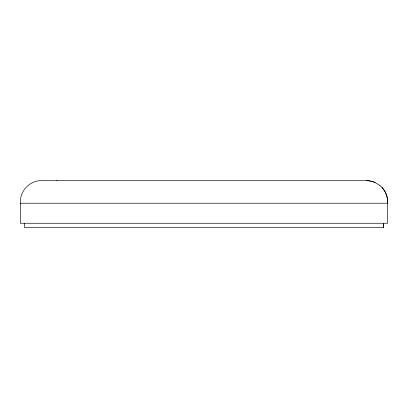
<?xml version="1.0" encoding="UTF-8"?>
<svg xmlns="http://www.w3.org/2000/svg" width="408" height="408" viewBox="0 0 408 408"><rect width="100%" height="100%" fill="white"/><g stroke="black" fill="none" stroke-linecap="round" stroke-linejoin="round"><path stroke-width="0.61" d="M379.843 185.462L381.99 187.43A21.405 21.303 -90 0 1 387.6 203.215L387.59 223.263L20.4 223.263L20.405 203.215A21.415 21.389 90 0 1 41.33 180.56L366.777 180.55L372.402 181.433L375.08 182.432L369.526 180.8L366.67 180.55M20.405 203.215L387.6 203.215A21.389 21.364 -90 0 0 381.954 187.43M383.566 227.45L383.566 223.263L383.591 227.45L24.424 227.45L24.429 223.263M374.988 182.432L379.868 185.462M56.87 180.805A21.415 1.035 -90 0 1 57.008 180.56"/></g></svg>
